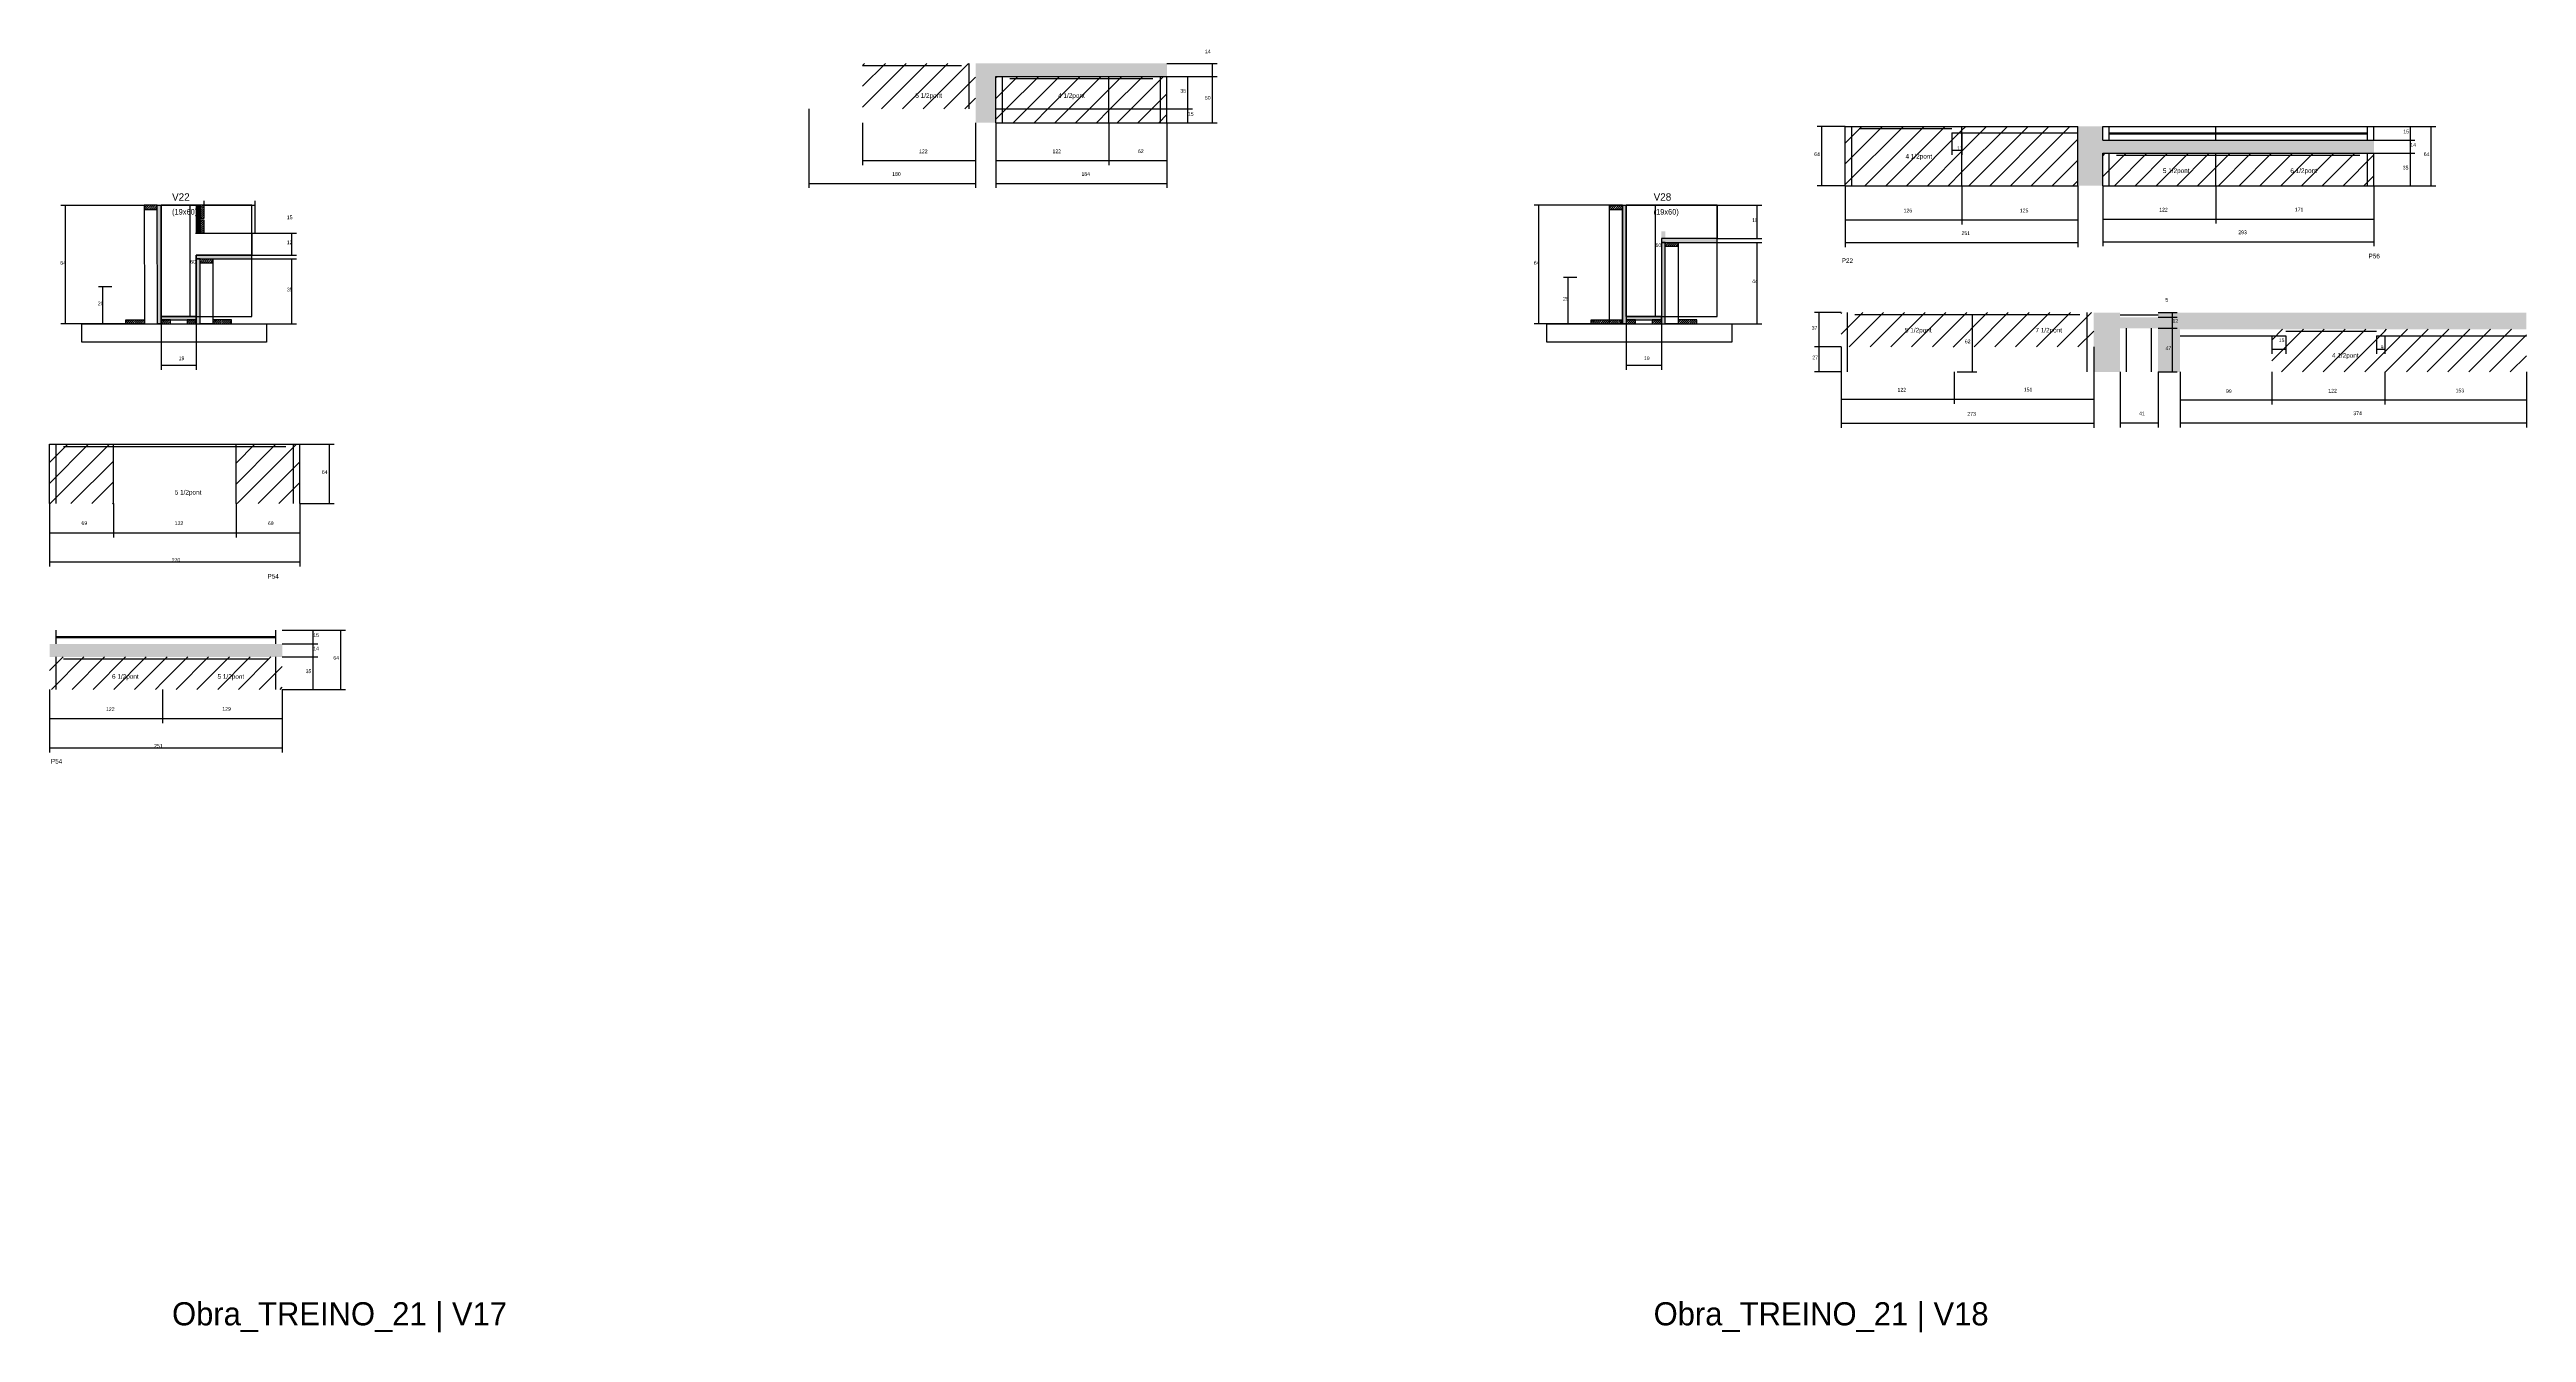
# Model space of a CAD drawing. Header units: metres. Extents: x -2848 to 22762, y -45195 to 1016.
# Drawn here: x 9468 to 12143, y -29818 to -28432 of the extents above; entities that cross this region are included whole.
import ezdxf

# ---------------------------------------------------------------- set-up
doc = ezdxf.new("R2010")
doc.units = ezdxf.units.M
for name, color, linetype in [('CONCRETO', 251, 'Continuous'), ('COTA', 4, 'Continuous'), ('Cota Seção (2x)', 4, 'Continuous'), ('Hachura', 253, 'Continuous'), ('LABEL_ID', 3, 'Continuous'), ('Madeira', 126, 'Continuous'), ('NOMENCLATURA', 7, 'Continuous'), ('Painéis', 200, 'Continuous'), ('SARR_2.2x7', 40, 'Continuous'), ('SARR_EDITAR', 141, 'Continuous'), ('Texto Seção', 7, 'Continuous')]:
    doc.layers.add(name, color=color, linetype=linetype)

msp = doc.modelspace()

# ---------------------------------------------------------------- hatches: boundary and pattern name
at = {"layer": 'COTA'}
h = msp.add_hatch(dxfattribs=at)
h.set_pattern_fill('AR-CONC', scale=0.03)
h.paths.add_polyline_path([(10489.8, -28510.8), (10489.8, -28460.8), (10674.3, -28460.8), (10674.3, -28446.8), (10467.7, -28446.8), (10467.7, -28510.8)])
h = msp.add_hatch(dxfattribs=at)
h.set_pattern_fill('AR-CONC', scale=0.03)
h.paths.add_polyline_path([(11685, -28543.8), (11977.8, -28543.8), (11977.8, -28529.8), (11685, -28529.8), (11685, -28514.8), (11658, -28514.8), (11658, -28578.8), (11685, -28578.8)])
h = msp.add_hatch(dxfattribs=at)
h.set_pattern_fill('AR-CONC', scale=0.03)
h.paths.add_polyline_path([(11675.3, -28779.9), (11703.8, -28779.9), (11703.8, -28732.9), (11744.8, -28732.9), (11744.8, -28779.9), (11768.6, -28779.9), (11768.6, -28733.9), (12142.6, -28733.9), (12142.6, -28715.9), (11744.8, -28715.9), (11744.8, -28720.9), (11703.8, -28720.9), (11703.8, -28715.9), (11675.3, -28715.9)])
h = msp.add_hatch(dxfattribs=at)
h.set_pattern_fill('AR-CONC', scale=0.03)
h.paths.add_polyline_path([(9467.7, -29073.9), (9467.7, -29087.9), (9719, -29087.9), (9719, -29073.9)])
at = {"layer": 'Hachura'}
h = msp.add_hatch(dxfattribs=at)
h.set_pattern_fill('ANSI31', scale=5)
h.paths.add_polyline_path([(10467.7, -28446.8), (10345.7, -28446.8), (10345.7, -28495.8), (10467.7, -28495.8)])
h = msp.add_hatch(dxfattribs=at)
h.set_pattern_fill('ANSI31', scale=5)
h.paths.add_polyline_path([(10489.8, -28460.8), (10489.8, -28495.8), (10611.8, -28495.8), (10611.8, -28460.8)])
h = msp.add_hatch(dxfattribs=at)
h.set_pattern_fill('ANSI31', scale=5)
h.paths.add_polyline_path([(10611.8, -28460.8), (10611.8, -28495.8), (10674.3, -28495.8), (10674.3, -28460.8)])
h = msp.add_hatch(dxfattribs=at)
h.set_pattern_fill('ANSI31', scale=5)
h.paths.add_polyline_path([(10489.8, -28495.8), (10489.8, -28510.8), (10611.8, -28510.8), (10611.8, -28495.8)])
h = msp.add_hatch(dxfattribs=at)
h.set_pattern_fill('ANSI31', scale=5)
h.paths.add_polyline_path([(10674.3, -28510.8), (10674.3, -28495.8), (10611.8, -28495.8), (10611.8, -28510.8)])
h = msp.add_hatch(dxfattribs=at)
h.set_pattern_fill('ANSI31', scale=5)
h.paths.add_polyline_path([(11407, -28578.8), (11533, -28578.8), (11533, -28514.8), (11407, -28514.8)])
h = msp.add_hatch(dxfattribs=at)
h.set_pattern_fill('ANSI31', scale=5)
h.paths.add_polyline_path([(11658, -28578.8), (11658, -28514.8), (11533, -28514.8), (11533, -28578.8)])
h = msp.add_hatch(dxfattribs=at)
h.set_pattern_fill('ANSI31', scale=5)
h.paths.add_polyline_path([(11807, -28578.8), (11807, -28543.8), (11685, -28543.8), (11685, -28578.8)])
h = msp.add_hatch(dxfattribs=at)
h.set_pattern_fill('ANSI31', scale=5)
h.paths.add_polyline_path([(11807, -28543.8), (11807, -28578.8), (11977.8, -28578.8), (11977.8, -28543.8)])
h = msp.add_hatch(dxfattribs=at)
h.set_pattern_fill('ANSI31', scale=0.5)
h.paths.add_polyline_path([(9569.9, -28600), (9569.9, -28604.4), (9569.9, -28604.4), (9583.9, -28604.4), (9583.9, -28604.4), (9583.9, -28600), (9583.9, -28600), (9569.9, -28600)])
h = msp.add_hatch(color=8, dxfattribs=at)
h.dxf.hatch_style = 1
h.paths.add_polyline_path([(9583.9, -28600), (9588.2, -28600), (9588.2, -28600), (9588.2, -28728), (9588.2, -28728), (9584.2, -28728), (9584.2, -28728), (9583.9, -28600)])
h = msp.add_hatch(color=8, dxfattribs=at)
h.dxf.hatch_style = 1
h.paths.add_polyline_path([(9630.2, -28600), (9626.2, -28600), (9626.2, -28600), (9626.2, -28630), (9626.2, -28630), (9630.2, -28630), (9630.2, -28630), (9630.2, -28600)])
h = msp.add_hatch(dxfattribs=at)
h.set_pattern_fill('ANSI31', scale=0.5)
h.paths.add_polyline_path([(9630.2, -28614), (9634.6, -28614), (9634.6, -28614), (9634.6, -28600), (9634.6, -28600), (9630.2, -28600), (9630.2, -28600), (9630.2, -28614)])
h = msp.add_hatch(dxfattribs=at)
h.set_pattern_fill('ANSI31', scale=0.5)
h.paths.add_polyline_path([(9630.2, -28630), (9634.6, -28630), (9634.6, -28630), (9634.6, -28616), (9634.6, -28616), (9630.2, -28616), (9630.2, -28616), (9630.2, -28630)])
h = msp.add_hatch(dxfattribs=at)
h.set_pattern_fill('ANSI31', scale=0.5)
h.paths.add_polyline_path([(11152.5, -28600), (11152.5, -28604.4), (11152.5, -28604.4), (11166.5, -28604.4), (11166.5, -28604.4), (11166.5, -28600), (11166.5, -28600), (11152.5, -28600)])
h = msp.add_hatch(color=8, dxfattribs=at)
h.dxf.hatch_style = 1
h.paths.add_polyline_path([(11166.5, -28600), (11170.5, -28600), (11170.5, -28600), (11170.5, -28728), (11170.5, -28728), (11166.5, -28728), (11166.5, -28728), (11166.5, -28600)])
h = msp.add_hatch(color=8, dxfattribs=at)
h.dxf.hatch_style = 1
h.paths.add_polyline_path([(11212.5, -28628), (11208.5, -28628), (11208.5, -28628), (11208.5, -28728), (11208.5, -28728), (11212.5, -28728), (11212.5, -28728), (11212.5, -28628)])
h = msp.add_hatch(color=8, dxfattribs=at)
h.dxf.hatch_style = 1
h.paths.add_polyline_path([(11268.5, -28640), (11268.5, -28636), (11268.5, -28636), (11208.5, -28636), (11208.5, -28636), (11208.5, -28640), (11208.5, -28640), (11268.5, -28640)])
h = msp.add_hatch(dxfattribs=at)
h.set_pattern_fill('ANSI31', scale=0.5)
h.paths.add_polyline_path([(11226.5, -28640), (11226.5, -28644.4), (11226.5, -28644.4), (11212.5, -28644.4), (11212.5, -28644.4), (11212.5, -28640), (11212.5, -28640), (11226.5, -28640)])
h = msp.add_hatch(color=8, dxfattribs=at)
h.dxf.hatch_style = 1
h.paths.add_polyline_path([(9686.2, -28658), (9686.2, -28654), (9686.2, -28654), (9626.2, -28654), (9626.2, -28654), (9626.2, -28658), (9626.2, -28658), (9686.2, -28658)])
h = msp.add_hatch(color=8, dxfattribs=at)
h.dxf.hatch_style = 1
h.paths.add_polyline_path([(9630.2, -28658), (9626.2, -28658), (9626.2, -28658), (9626.2, -28728), (9626.2, -28728), (9630.2, -28728), (9630.2, -28728), (9630.2, -28658)])
h = msp.add_hatch(dxfattribs=at)
h.set_pattern_fill('ANSI31', scale=0.5)
h.paths.add_polyline_path([(9644.2, -28658), (9644.2, -28662.4), (9644.2, -28662.4), (9630.2, -28662.4), (9630.2, -28662.4), (9630.2, -28658), (9630.2, -28658), (9644.2, -28658)])
h = msp.add_hatch(dxfattribs=at)
h.set_pattern_fill('ANSI31', scale=0.5)
h.paths.add_polyline_path([(9550.2, -28728), (9550.2, -28723.6), (9550.2, -28723.6), (9570.2, -28723.6), (9570.2, -28723.6), (9570.2, -28728), (9570.2, -28728), (9550.2, -28728)])
h = msp.add_hatch(color=8, dxfattribs=at)
h.dxf.hatch_style = 1
h.paths.add_polyline_path([(9626.2, -28723.6), (9626.2, -28720), (9626.2, -28720), (9588.2, -28720), (9588.2, -28720), (9588.2, -28723.6), (9588.2, -28723.6), (9626.2, -28723.6)])
h = msp.add_hatch(dxfattribs=at)
h.set_pattern_fill('ANSI31', scale=0.5)
h.paths.add_polyline_path([(9598.2, -28728), (9598.2, -28723.6), (9598.2, -28723.6), (9588.2, -28723.6), (9588.2, -28723.6), (9588.2, -28728), (9588.2, -28728), (9598.2, -28728)])
h = msp.add_hatch(dxfattribs=at)
h.set_pattern_fill('ANSI31', scale=0.5)
h.paths.add_polyline_path([(9626.2, -28728), (9626.2, -28723.6), (9626.2, -28723.6), (9616.2, -28723.6), (9616.2, -28723.6), (9616.2, -28728), (9616.2, -28728), (9626.2, -28728)])
h = msp.add_hatch(dxfattribs=at)
h.set_pattern_fill('ANSI31', scale=0.5)
h.paths.add_polyline_path([(9664.2, -28728), (9664.2, -28723.6), (9664.2, -28723.6), (9644.2, -28723.6), (9644.2, -28723.6), (9644.2, -28728), (9644.2, -28728), (9664.2, -28728)])
h = msp.add_hatch(dxfattribs=at)
h.set_pattern_fill('ANSI31', scale=0.5)
h.paths.add_polyline_path([(11132.5, -28728), (11132.5, -28723.6), (11132.5, -28723.6), (11152.5, -28723.6), (11152.5, -28723.6), (11152.5, -28728), (11152.5, -28728), (11132.5, -28728)])
h = msp.add_hatch(dxfattribs=at)
h.set_pattern_fill('ANSI31', scale=0.5)
h.paths.add_polyline_path([(11152.5, -28728), (11152.5, -28723.6), (11152.5, -28723.6), (11166.5, -28723.6), (11166.5, -28723.6), (11166.5, -28728), (11166.5, -28728), (11152.5, -28728)])
h = msp.add_hatch(color=8, dxfattribs=at)
h.dxf.hatch_style = 1
h.paths.add_polyline_path([(11208.5, -28723.6), (11208.5, -28720), (11208.5, -28720), (11170.5, -28720), (11170.5, -28720), (11170.5, -28723.6), (11170.5, -28723.6), (11208.5, -28723.6)])
h = msp.add_hatch(dxfattribs=at)
h.set_pattern_fill('ANSI31', scale=0.5)
h.paths.add_polyline_path([(11180.5, -28728), (11180.5, -28723.6), (11180.5, -28723.6), (11170.5, -28723.6), (11170.5, -28723.6), (11170.5, -28728), (11170.5, -28728), (11180.5, -28728)])
h = msp.add_hatch(dxfattribs=at)
h.set_pattern_fill('ANSI31', scale=0.5)
h.paths.add_polyline_path([(11208.5, -28728), (11208.5, -28723.6), (11208.5, -28723.6), (11198.5, -28723.6), (11198.5, -28723.6), (11198.5, -28728), (11198.5, -28728), (11208.5, -28728)])
h = msp.add_hatch(dxfattribs=at)
h.set_pattern_fill('ANSI31', scale=0.5)
h.paths.add_polyline_path([(11246.5, -28728), (11246.5, -28723.6), (11246.5, -28723.6), (11226.5, -28723.6), (11226.5, -28723.6), (11226.5, -28728), (11226.5, -28728), (11246.5, -28728)])
h = msp.add_hatch(dxfattribs=at)
h.set_pattern_fill('ANSI31', scale=5)
h.paths.add_polyline_path([(11524.4, -28752.9), (11524.4, -28715.9), (11402.4, -28715.9), (11402.4, -28752.9)])
h = msp.add_hatch(dxfattribs=at)
h.set_pattern_fill('ANSI31', scale=5)
h.paths.add_polyline_path([(11675.3, -28752.9), (11675.3, -28715.9), (11524.4, -28715.9), (11524.4, -28752.9)])
h = msp.add_hatch(dxfattribs=at)
h.set_pattern_fill('ANSI31', scale=5)
h.paths.add_polyline_path([(11867.6, -28733.9), (11867.6, -28779.9), (11989.6, -28779.9), (11989.6, -28733.9)])
h = msp.add_hatch(dxfattribs=at)
h.set_pattern_fill('ANSI31', scale=5)
h.paths.add_polyline_path([(11989.6, -28733.9), (11989.6, -28779.9), (12142.6, -28779.9), (12142.6, -28733.9)])
h = msp.add_hatch(dxfattribs=at)
h.set_pattern_fill('ANSI31', scale=5)
h.paths.add_polyline_path([(9536.7, -28922.2), (9536.7, -28858.2), (9467.7, -28858.2), (9467.7, -28922.2)])
h = msp.add_hatch(dxfattribs=at)
h.set_pattern_fill('ANSI31', scale=5)
h.paths.add_polyline_path([(9738, -28858.2), (9669.1, -28858.2), (9669.1, -28922.2), (9738, -28922.2)])
h = msp.add_hatch(dxfattribs=at)
h.set_pattern_fill('ANSI31', scale=5)
h.paths.add_polyline_path([(9467.7, -29087.9), (9467.7, -29122.9), (9589.7, -29122.9), (9589.7, -29087.9)])
h = msp.add_hatch(dxfattribs=at)
h.set_pattern_fill('ANSI31', scale=5)
h.paths.add_polyline_path([(9719, -29122.9), (9719, -29087.9), (9589.7, -29087.9), (9589.7, -29122.9)])

# ---------------------------------------------------------------- linework, layer by layer
at = {"layer": 'CONCRETO'}
msp.add_lwpolyline([(9625.5, -28630), (9686.2, -28630), (9686.2, -28654), (9626.2, -28654), (9626.2, -28720), (9588.2, -28720), (9588.2, -28600), (9626.2, -28600)], dxfattribs=at)
for points in [[(9588.2, -28720), (9686.2, -28720), (9686.2, -28600), (9588.2, -28600)], [(11170.5, -28620), (11170.5, -28600), (11268.5, -28600), (11268.5, -28636), (11208.5, -28636), (11208.5, -28720), (11170.5, -28720), (11170.5, -28620)], [(11170.5, -28720), (11268.5, -28720), (11268.5, -28600), (11170.5, -28600)]]:
    msp.add_lwpolyline(points, close=True, dxfattribs=at)
at = {"layer": 'COTA'}
for p, q in [((10674.3, -28446.8), (10728.5, -28446.8)), ((10674.3, -28460.8), (10728.5, -28460.8)), ((10674.3, -28460.8), (10702.1, -28460.8)), ((10674.3, -28460.8), (10728.5, -28460.8)), ((10697.1, -28495.8), (10697.1, -28460.8)), ((10723.5, -28460.8), (10723.5, -28446.8)), ((10723.5, -28510.8), (10723.5, -28460.8)), ((10287.7, -28495.8), (10287.7, -28581.3)), ((10345.7, -28510.8), (10345.7, -28556.7)), ((10467.7, -28510.8), (10467.7, -28556.7)), ((10467.7, -28510.8), (10467.7, -28581.3)), ((10489.8, -28510.8), (10489.8, -28556.7)), ((10489.8, -28510.8), (10489.8, -28581.3)), ((10611.8, -28510.8), (10611.8, -28556.7)), ((10611.8, -28510.8), (10611.8, -28556.7)), ((10674.3, -28495.8), (10702.1, -28495.8)), ((10674.3, -28495.8), (10702.1, -28495.8)), ((10674.3, -28510.8), (10674.3, -28556.7)), ((10674.3, -28510.8), (10674.3, -28581.3)), ((10674.3, -28510.8), (10728.5, -28510.8)), ((10674.3, -28510.8), (10702.1, -28510.8)), ((10697.1, -28510.8), (10697.1, -28495.8)), ((11407, -28514.8), (11376.5, -28514.8)), ((11381.5, -28578.8), (11381.5, -28514.8)), ((11522, -28521.8), (11522, -28545.3)), ((11522, -28540.3), (11533, -28540.3)), ((11533, -28521.8), (11533, -28545.3)), ((11977.8, -28514.8), (12044.8, -28514.8)), ((11977.8, -28514.8), (12022.2, -28514.8)), ((11977.8, -28529.8), (12022.2, -28529.8)), ((11977.8, -28529.8), (12022.2, -28529.8)), ((12017.2, -28529.8), (12017.2, -28514.8)), ((12017.2, -28543.8), (12017.2, -28529.8)), ((12039.8, -28578.8), (12039.8, -28514.8)), ((10345.7, -28551.7), (10467.7, -28551.7)), ((10489.8, -28551.7), (10611.8, -28551.7)), ((10611.8, -28551.7), (10674.3, -28551.7)), ((11977.8, -28543.8), (12022.2, -28543.8)), ((11977.8, -28543.8), (12022.2, -28543.8)), ((12017.2, -28578.8), (12017.2, -28543.8)), ((10287.7, -28576.3), (10467.7, -28576.3)), ((10489.8, -28576.3), (10674.3, -28576.3)), ((11407, -28578.8), (11376.5, -28578.8)), ((11407, -28578.8), (11407, -28620.8)), ((11407, -28578.8), (11407, -28645.3)), ((11533, -28578.8), (11533, -28620.8)), ((11533, -28578.8), (11533, -28620.8)), ((11658, -28578.8), (11658, -28620.8)), ((11658, -28578.8), (11658, -28645.3)), ((11685, -28578.8), (11685, -28619.8)), ((11685, -28578.8), (11685, -28644.3)), ((11807, -28578.8), (11807, -28619.8)), ((11807, -28578.8), (11807, -28619.8)), ((11977.8, -28578.8), (11977.8, -28619.8)), ((11977.8, -28578.8), (11977.8, -28644.3)), ((11977.8, -28578.8), (12022.2, -28578.8)), ((11977.8, -28578.8), (12044.8, -28578.8)), ((9569.9, -28600.1), (9479.8, -28600.1)), ((9484.8, -28728), (9484.8, -28600.1)), ((9634.6, -28600), (9634.6, -28595)), ((9634.6, -28600), (9689.9, -28600)), ((9689.9, -28630), (9689.9, -28595)), ((11152.5, -28600), (11071.1, -28600)), ((11076.1, -28728), (11076.1, -28600)), ((11268.5, -28600), (11316.9, -28600)), ((11311.9, -28636), (11311.9, -28600)), ((11407, -28615.8), (11533, -28615.8)), ((11533, -28615.8), (11658, -28615.8)), ((11685, -28614.8), (11807, -28614.8)), ((11807, -28614.8), (11977.8, -28614.8)), ((9686.2, -28630), (9734.5, -28630)), ((9729.5, -28654), (9729.5, -28630)), ((11268.5, -28636), (11316.9, -28636)), ((11268.5, -28640), (11316.9, -28640)), ((11311.9, -28728), (11311.9, -28640)), ((11407, -28640.3), (11658, -28640.3)), ((11685, -28639.3), (11977.8, -28639.3)), ((9686.2, -28654), (9734.5, -28654)), ((9686.2, -28658), (9734.5, -28658)), ((9729.5, -28728), (9729.5, -28658)), ((9534.9, -28688.1), (9520.4, -28688.1)), ((9525.4, -28728), (9525.4, -28688.1)), ((11117.2, -28678), (11102.7, -28678)), ((11107.7, -28728), (11107.7, -28678)), ((9550.2, -28728), (9479.8, -28728)), ((9550.2, -28728), (9520.4, -28728)), ((9588.2, -28728), (9588.2, -28777.8)), ((9626.2, -28728), (9626.2, -28777.8)), ((9664.2, -28728), (9734.5, -28728)), ((11132.5, -28728), (11071.1, -28728)), ((11132.5, -28728), (11102.7, -28728)), ((11170.5, -28728), (11170.5, -28777.7)), ((11208.5, -28728), (11208.5, -28777.7)), ((11246.5, -28728), (11316.9, -28728)), ((11402.4, -28715.9), (11373.9, -28715.9)), ((11378.9, -28752.9), (11378.9, -28715.9)), ((11527.9, -28718.1), (11549.2, -28718.1)), ((11544.2, -28779.9), (11544.2, -28718.1)), ((11744.8, -28715.9), (11765.3, -28715.9)), ((11744.8, -28720.9), (11765.3, -28720.9)), ((11744.8, -28720.9), (11765.3, -28720.9)), ((11760.3, -28720.9), (11760.3, -28715.9)), ((11760.3, -28732.9), (11760.3, -28720.9)), ((11402.4, -28752.9), (11373.9, -28752.9)), ((11402.4, -28752.9), (11373.9, -28752.9)), ((11378.9, -28779.9), (11378.9, -28752.9)), ((11402.4, -28752.9), (11402.4, -28840.4)), ((11675.3, -28752.9), (11675.3, -28840.4)), ((11744.8, -28732.9), (11765.3, -28732.9)), ((11744.8, -28732.9), (11765.3, -28732.9)), ((11760.3, -28779.9), (11760.3, -28732.9)), ((11867.6, -28740.9), (11867.6, -28760.4)), ((11882.6, -28740.9), (11882.6, -28760.4)), ((11980.6, -28740.9), (11980.6, -28760.4)), ((11989.6, -28740.9), (11989.6, -28760.4)), ((9588.2, -28772.8), (9626.2, -28772.8)), ((11170.5, -28772.7), (11208.5, -28772.7)), ((11402.4, -28779.9), (11373.9, -28779.9)), ((11402.4, -28779.9), (11402.4, -28814.3)), ((11524.4, -28779.9), (11524.4, -28814.3)), ((11524.4, -28779.9), (11524.4, -28814.3)), ((11527.9, -28779.9), (11549.2, -28779.9)), ((11675.3, -28779.9), (11675.3, -28814.3)), ((11703.8, -28779.9), (11703.8, -28839.9)), ((11744.8, -28779.9), (11744.8, -28839.9)), ((11744.8, -28779.9), (11765.3, -28779.9)), ((11768.6, -28779.9), (11768.6, -28839.9)), ((11768.6, -28779.9), (11768.6, -28815.3)), ((11867.6, -28755.4), (11882.6, -28755.4)), ((11867.6, -28779.9), (11867.6, -28815.3)), ((11867.6, -28779.9), (11867.6, -28815.3)), ((11980.6, -28755.4), (11989.6, -28755.4)), ((11989.6, -28779.9), (11989.6, -28815.3)), ((11989.6, -28779.9), (11989.6, -28815.3)), ((12142.6, -28779.9), (12142.6, -28815.3)), ((12142.6, -28779.9), (12142.6, -28839.9)), ((11402.4, -28809.3), (11524.4, -28809.3)), ((11402.4, -28835.4), (11675.3, -28835.4)), ((11524.4, -28809.3), (11675.3, -28809.3)), ((11703.8, -28834.9), (11744.8, -28834.9)), ((11768.6, -28810.3), (11867.6, -28810.3)), ((11768.6, -28834.9), (12142.6, -28834.9)), ((11867.6, -28810.3), (11989.6, -28810.3)), ((11989.6, -28810.3), (12142.6, -28810.3)), ((9738, -28858.2), (9774.9, -28858.2)), ((9769.9, -28922.2), (9769.9, -28858.2)), ((9467.7, -28922.2), (9467.7, -28958.7)), ((9467.7, -28922.2), (9467.7, -28990.3)), ((9536.7, -28922.2), (9536.7, -28958.7)), ((9536.7, -28922.2), (9536.7, -28958.7)), ((9669.1, -28922.2), (9669.1, -28958.7)), ((9669.1, -28922.2), (9669.1, -28958.7)), ((9738, -28922.2), (9738, -28958.7)), ((9738, -28922.2), (9738, -28990.3)), ((9738, -28922.2), (9774.9, -28922.2)), ((9467.7, -28953.7), (9536.7, -28953.7)), ((9536.7, -28953.7), (9669.1, -28953.7)), ((9669.1, -28953.7), (9738, -28953.7)), ((9467.7, -28985.3), (9738, -28985.3)), ((9719, -29058.9), (9757.5, -29058.9)), ((9719, -29058.9), (9787.3, -29058.9)), ((9719, -29073.9), (9757.5, -29073.9)), ((9719, -29073.9), (9757.5, -29073.9)), ((9752.5, -29073.9), (9752.5, -29058.9)), ((9752.5, -29087.9), (9752.5, -29073.9)), ((9782.3, -29122.9), (9782.3, -29058.9)), ((9719, -29087.9), (9757.5, -29087.9)), ((9719, -29087.9), (9757.5, -29087.9)), ((9752.5, -29122.9), (9752.5, -29087.9)), ((9467.7, -29122.9), (9467.7, -29159.4)), ((9467.7, -29122.9), (9467.7, -29191)), ((9589.7, -29122.9), (9589.7, -29159.4)), ((9589.7, -29122.9), (9589.7, -29159.4)), ((9719, -29122.9), (9719, -29159.4)), ((9719, -29122.9), (9719, -29191)), ((9719, -29122.9), (9757.5, -29122.9)), ((9719, -29122.9), (9787.3, -29122.9)), ((9467.7, -29154.4), (9589.7, -29154.4)), ((9589.7, -29154.4), (9719, -29154.4)), ((9467.7, -29186), (9719, -29186))]:
    msp.add_line(p, q, dxfattribs=at)
at = {"layer": 'Cota Seção (2x)'}
for p, q in [((9588.2, -28600), (9624.7, -28600)), ((9619.7, -28720), (9619.7, -28600)), ((11170.2, -28600), (11207.1, -28600)), ((11202.1, -28720), (11202.1, -28600)), ((9587.9, -28720), (9624.7, -28720)), ((11170.2, -28720), (11207.1, -28720))]:
    msp.add_line(p, q, dxfattribs=at)
at = {"layer": 'Madeira'}
for points in [[(9569.9, -28600), (9569.9, -28604.4), (9583.9, -28604.4), (9583.9, -28600)], [(9570.2, -28728), (9584.2, -28728), (9583.9, -28600), (9569.9, -28600)], [(9630.2, -28614), (9634.6, -28614), (9634.6, -28600), (9630.2, -28600)], [(9630.2, -28630), (9634.6, -28630), (9634.6, -28616), (9630.2, -28616)], [(11152.5, -28600), (11152.5, -28604.4), (11166.5, -28604.4), (11166.5, -28600)], [(11152.5, -28600), (11166.5, -28600), (11166.5, -28728), (11152.5, -28728)], [(11226.5, -28640), (11226.5, -28644.4), (11212.5, -28644.4), (11212.5, -28640)], [(11226.5, -28728), (11212.5, -28728), (11212.5, -28640), (11226.5, -28640)], [(9644.2, -28658), (9644.2, -28662.4), (9630.2, -28662.4), (9630.2, -28658)], [(9644.2, -28728), (9630.2, -28728), (9630.2, -28658), (9644.2, -28658)], [(9702, -28748), (9502.4, -28748), (9502.4, -28728), (9702, -28728)], [(9550.2, -28728), (9550.2, -28723.6), (9570.2, -28723.6), (9570.2, -28728)], [(9598.2, -28728), (9598.2, -28723.6), (9588.2, -28723.6), (9588.2, -28728)], [(9626.2, -28728), (9626.2, -28723.6), (9616.2, -28723.6), (9616.2, -28728)], [(9664.2, -28728), (9664.2, -28723.6), (9644.2, -28723.6), (9644.2, -28728)], [(11284.4, -28748), (11084.8, -28748), (11084.8, -28728), (11284.4, -28728)], [(11132.5, -28728), (11132.5, -28723.6), (11152.5, -28723.6), (11152.5, -28728)], [(11152.5, -28728), (11152.5, -28723.6), (11166.5, -28723.6), (11166.5, -28728)], [(11180.5, -28728), (11180.5, -28723.6), (11170.5, -28723.6), (11170.5, -28728)], [(11208.5, -28728), (11208.5, -28723.6), (11198.5, -28723.6), (11198.5, -28728)], [(11246.5, -28728), (11246.5, -28723.6), (11226.5, -28723.6), (11226.5, -28728)]]:
    msp.add_lwpolyline(points, close=True, dxfattribs=at)
at = {"layer": 'Painéis'}
for p, q in [((10489.8, -28460.8), (10674.3, -28460.8)), ((10489.8, -28510.8), (10489.8, -28460.8)), ((10611.8, -28510.8), (10611.8, -28460.8)), ((10674.3, -28510.8), (10674.3, -28460.8)), ((10489.8, -28495.8), (10674.3, -28495.8)), ((10489.8, -28510.8), (10674.3, -28510.8)), ((11407, -28514.8), (11658, -28514.8)), ((11407, -28578.8), (11407, -28514.8)), ((11533, -28578.8), (11533, -28514.8)), ((11658, -28578.8), (11658, -28514.8)), ((11685, -28514.8), (11977.8, -28514.8)), ((11685, -28529.8), (11685, -28514.8)), ((11685, -28529.8), (11977.8, -28529.8)), ((11807, -28529.8), (11807, -28514.8)), ((11977.8, -28529.8), (11977.8, -28514.8)), ((11685, -28543.8), (11977.8, -28543.8)), ((11685, -28578.8), (11685, -28543.8)), ((11807, -28578.8), (11807, -28543.8)), ((11977.8, -28578.8), (11977.8, -28543.8)), ((11407, -28578.8), (11658, -28578.8)), ((11685, -28578.8), (11977.8, -28578.8)), ((9588.2, -28728), (9588.2, -28600)), ((9626.2, -28654), (9686.2, -28654)), ((9626.2, -28658), (9626.2, -28654)), ((9626.2, -28728), (9626.2, -28658)), ((9686.2, -28658), (9686.2, -28654)), ((9588.2, -28720), (9626.2, -28720)), ((9588.2, -28723.6), (9588.2, -28720)), ((9626.2, -28723.6), (9626.2, -28720)), ((9467.7, -28858.2), (9738, -28858.2)), ((9467.7, -28922.2), (9467.7, -28858.2)), ((9536.7, -28922.2), (9536.7, -28858.2)), ((9669.1, -28922.2), (9669.1, -28858.2)), ((9738, -28922.2), (9738, -28858.2))]:
    msp.add_line(p, q, dxfattribs=at)
for points in [[(9583.9, -28600), (9588.2, -28600), (9588.2, -28728), (9584.2, -28728)], [(9630.2, -28600), (9626.2, -28600), (9626.2, -28630), (9630.2, -28630)], [(11166.5, -28600), (11170.5, -28600), (11170.5, -28728), (11166.5, -28728)], [(11268.5, -28640), (11268.5, -28636), (11208.5, -28636), (11208.5, -28640)], [(11212.5, -28640), (11208.5, -28640), (11208.5, -28728), (11212.5, -28728)], [(9686.2, -28658), (9686.2, -28654), (9626.2, -28654), (9626.2, -28658)], [(9630.2, -28658), (9626.2, -28658), (9626.2, -28728), (9630.2, -28728)], [(9626.2, -28723.6), (9626.2, -28720), (9588.2, -28720), (9588.2, -28723.6)], [(11208.5, -28723.6), (11208.5, -28720), (11170.5, -28720), (11170.5, -28723.6)]]:
    msp.add_lwpolyline(points, close=True, dxfattribs=at)
at = {"layer": 'SARR_2.2x7'}
for p, q in [((10345.7, -28449), (10452.7, -28449)), ((10460.7, -28495.8), (10460.7, -28446.8)), ((10496.8, -28510.8), (10496.8, -28460.8)), ((10667.3, -28510.8), (10667.3, -28460.8)), ((10504.8, -28463), (10611.8, -28463)), ((10611.8, -28463), (10659.3, -28463)), ((11414, -28578.8), (11414, -28514.8)), ((11422, -28517), (11522, -28517)), ((11522, -28521.8), (11533, -28521.8)), ((11533, -28521.8), (11658, -28521.8)), ((11692, -28529.8), (11692, -28514.8)), ((11692, -28521.8), (11807, -28521.8)), ((11692, -28522.8), (11807, -28522.8)), ((11807, -28521.8), (11970.8, -28521.8)), ((11807, -28522.8), (11970.8, -28522.8)), ((11970.8, -28529.8), (11970.8, -28514.8)), ((11692, -28578.8), (11692, -28543.8)), ((11700, -28546), (11807, -28546)), ((11807, -28546), (11962.8, -28546)), ((11970.8, -28578.8), (11970.8, -28543.8)), ((11409.4, -28752.9), (11409.4, -28715.9)), ((11417.4, -28718.1), (11524.4, -28718.1)), ((11524.4, -28718.1), (11660.3, -28718.1)), ((11668.3, -28752.9), (11668.3, -28715.9)), ((11409.4, -28779.9), (11409.4, -28752.9)), ((11668.3, -28779.9), (11668.3, -28752.9)), ((11710.8, -28779.9), (11710.8, -28732.9)), ((11737.8, -28779.9), (11737.8, -28732.9)), ((11768.6, -28740.9), (11867.6, -28740.9)), ((11867.6, -28740.9), (11882.6, -28740.9)), ((11882.6, -28736.1), (11980.6, -28736.1)), ((11980.6, -28740.9), (11989.6, -28740.9)), ((11989.6, -28740.9), (12142.6, -28740.9)), ((9474.7, -28922.2), (9474.7, -28858.2)), ((9482.7, -28860.4), (9536.7, -28860.4)), ((9536.7, -28860.4), (9669.1, -28860.4)), ((9669.1, -28860.4), (9723, -28860.4)), ((9731, -28922.2), (9731, -28858.2)), ((9474.7, -29073.9), (9474.7, -29058.9)), ((9474.7, -29065.9), (9589.7, -29065.9)), ((9474.7, -29066.9), (9589.7, -29066.9)), ((9589.7, -29065.9), (9712, -29065.9)), ((9589.7, -29066.9), (9712, -29066.9)), ((9712, -29073.9), (9712, -29058.9)), ((9474.7, -29122.9), (9474.7, -29087.9)), ((9482.7, -29090.1), (9589.7, -29090.1)), ((9589.7, -29090.1), (9704, -29090.1)), ((9712, -29122.9), (9712, -29087.9))]:
    msp.add_line(p, q, dxfattribs=at)
at = {"layer": 'SARR_EDITAR'}
msp.add_line((11703.8, -28718.4), (11744.8, -28718.4), dxfattribs=at)

# ---------------------------------------------------------------- texts
at = {"layer": 'COTA'}
for s, p in [('14', (10715.5, -28435.7)), ('35', (10688.9, -28478.3)), ('50', (10715.4, -28485.8)), ('15', (10697.1, -28503.3)), ('122', (10406.7, -28543.7)), ('122', (10550.8, -28543.7)), ('62', (10643.1, -28543.6)), ('11', (11527.5, -28540.3)), ('15', (12009.6, -28522.3)), ('14', (12017.2, -28536.8)), ('180', (10377.7, -28568.2)), ('184', (10582.1, -28568.2)), ('64', (11373.4, -28546.8)), ('35', (12009, -28561.3)), ('64', (12031.7, -28546.8)), ('15', (9724, -28615)), ('18', (11306.4, -28618)), ('126', (11470, -28607.7)), ('125', (11595.5, -28607.6)), ('122', (11746, -28606.7)), ('171', (11892.4, -28606.6)), ('12', (9724, -28642)), ('251', (11532.5, -28632.2)), ('293', (11831.4, -28631.2)), ('64', (9479.3, -28664.1)), ('64', (11070.6, -28664)), ('35', (9724, -28693)), ('25', (11102.2, -28703)), ('44', (11306.4, -28684)), ('5', (11752.7, -28704.1)), ('20', (9519.9, -28708)), ('12', (11760.3, -28726.9)), ('37', (11370.7, -28734.4)), ('62', (11536.1, -28749)), ('47', (11752.8, -28756.4)), ('15', (11875.1, -28747.8)), ('9', (11985.1, -28755.4)), ('19', (9607.2, -28767.3)), ('19', (11189.5, -28767.2)), ('27', (11371.4, -28766.4)), ('122', (11463.4, -28801.2)), ('151', (11599.8, -28801.1)), ('99', (11818.1, -28802.8)), ('122', (11928.6, -28802.3)), ('153', (12066.1, -28802.1)), ('273', (11538.8, -28827.3)), ('41', (11724.3, -28826.8)), ('374', (11955.6, -28826.7)), ('64', (9761.8, -28890.2)), ('69', (9502.2, -28945.5)), ('132', (9602.9, -28945.4)), ('69', (9703.5, -28945.5)), ('270', (9599.7, -28985.3)), ('15', (9752.5, -29066.4)), ('35', (9744.3, -29105.4)), ('14', (9752.5, -29080.9)), ('64', (9774.2, -29090.9)), ('122', (9528.7, -29146.3)), ('129', (9654.3, -29146.1)), ('251', (9580.7, -29186))]:
    msp.add_text(s, height=4, dxfattribs=at).set_placement(p)
at = {"layer": 'Cota Seção (2x)'}
for p in [(11202.1, -28645), (9619.7, -28663)]:
    msp.add_text('60', height=4, dxfattribs=at).set_placement(p)
at = {"layer": 'LABEL_ID'}
for s, p in [('Obra_TREINO_21 | V17', (9600, -29810)), ('Obra_TREINO_21 | V18', (11200, -29810))]:
    msp.add_text(s, height=25, dxfattribs=at).set_placement(p)
at = {"layer": 'NOMENCLATURA'}
for s, p in [('5 1/2pont', (10402.7, -28483.9)), ('4 1/2pont', (10556.9, -28483.9)), ('4 1/2pont', (11472, -28549.6)), ('5 1/2pont', (11750, -28565.1)), ('6 1/2pont', (11887.6, -28565.1)), ('P22', (11403.1, -28662.3)), ('P56', (11972, -28657.3)), ('5 1/2pont', (11471.4, -28737.4)), ('7 1/2pont', (11612.3, -28737.4)), ('4 1/2pont', (11932.6, -28764.7)), ('5 1/2pont', (9602.9, -28912.5)), ('P54', (9703, -29003.3)), ('6 1/2pont', (9535.2, -29111.5)), ('5 1/2pont', (9649.1, -29111.5)), ('P54', (9469.2, -29203.1))]:
    msp.add_text(s, height=5, dxfattribs=at).set_placement(p)
at = {"layer": 'Texto Seção'}
for s, height, p in [('V22', 8, (9600, -28595)), ('V28', 8, (11200, -28595)), ('(19x60)', 6, (9600, -28610)), ('(19x60)', 6, (11200, -28610))]:
    msp.add_text(s, height=height, dxfattribs=at).set_placement(p)

doc.saveas('drawing.dxf')
